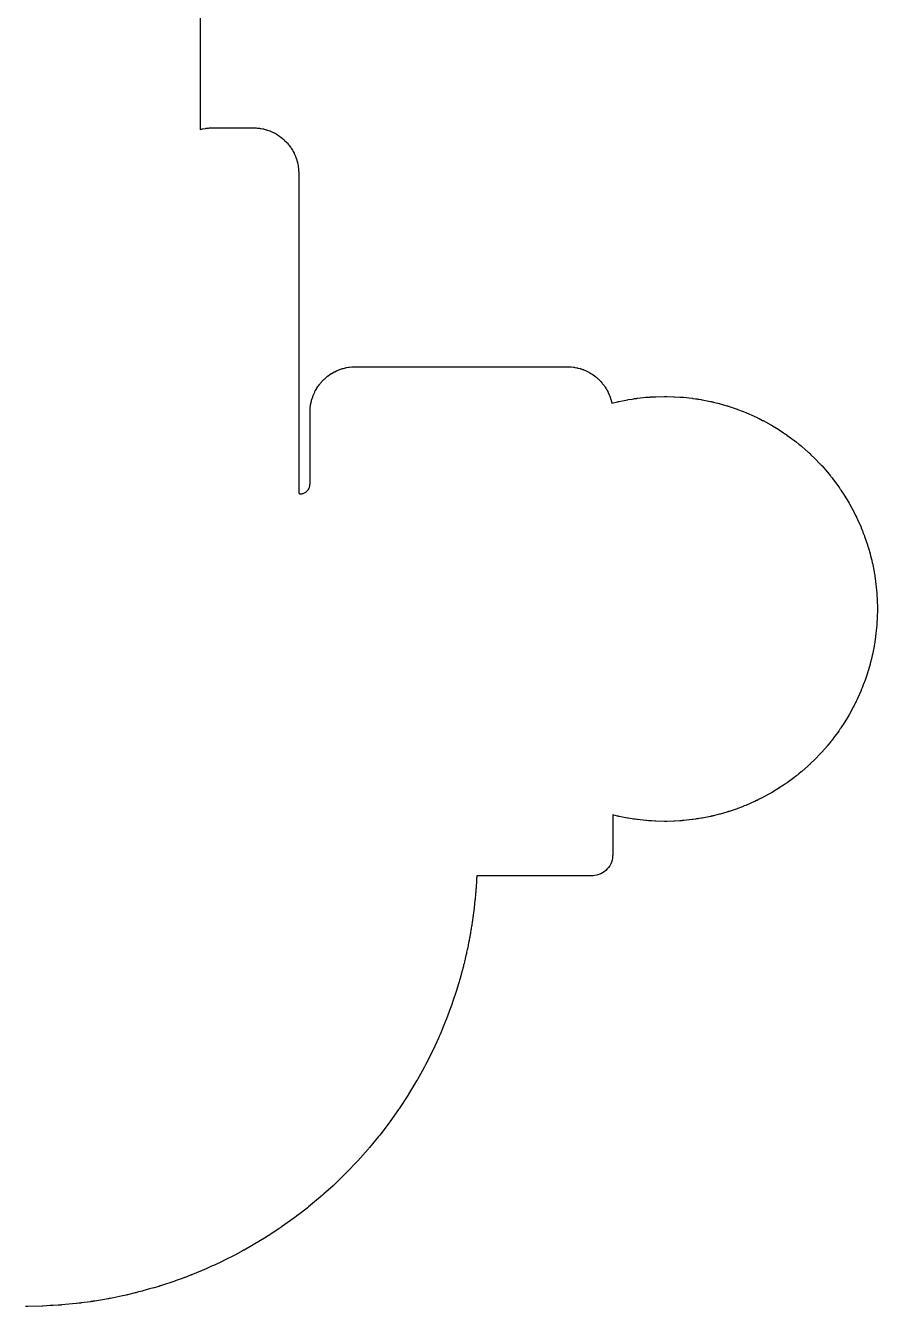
# Model space of a CAD drawing. Header units: metres. Extents: x -42 to 42, y -22 to 103.
# Drawn here: x 0 to 41.5, y -22 to 40.4 of the extents above; entities that cross this region are included whole.
import ezdxf

# ---------------------------------------------------------------- set-up
doc = ezdxf.new("R2010")
doc.units = ezdxf.units.M

msp = doc.modelspace()

# ---------------------------------------------------------------- linework, layer by layer
at = {"layer": 'CHANNEL'}
for p, q in [((8.51, 47.181), (8.51, 35.379)), ((8.51, 35.379), (8.58, 35.398)), ((8.58, 35.398), (8.608, 35.405)), ((8.608, 35.405), (8.636, 35.411)), ((8.636, 35.411), (8.742, 35.431)), ((8.742, 35.431), (8.771, 35.435)), ((8.771, 35.435), (8.799, 35.439)), ((8.799, 35.439), (8.912, 35.452)), ((8.912, 35.452), (8.962, 35.456)), ((8.962, 35.456), (9.012, 35.457)), ((9.012, 35.457), (9.108, 35.455)), ((9.108, 35.455), (11.091, 35.455)), ((11.091, 35.455), (11.188, 35.457)), ((11.188, 35.457), (11.238, 35.456)), ((11.238, 35.456), (11.288, 35.452)), ((11.288, 35.452), (11.401, 35.439)), ((11.401, 35.439), (11.429, 35.435)), ((11.429, 35.435), (11.458, 35.431)), ((11.458, 35.431), (11.564, 35.411)), ((11.564, 35.411), (11.592, 35.405)), ((11.592, 35.405), (11.62, 35.398)), ((11.62, 35.398), (11.724, 35.37)), ((11.724, 35.37), (11.751, 35.362)), ((11.751, 35.362), (11.779, 35.353)), ((11.779, 35.353), (11.88, 35.317)), ((11.88, 35.317), (11.907, 35.307)), ((11.907, 35.307), (11.934, 35.296)), ((11.934, 35.296), (12.033, 35.253)), ((12.033, 35.253), (12.059, 35.241)), ((12.059, 35.241), (12.085, 35.228)), ((12.085, 35.228), (12.18, 35.178)), ((12.18, 35.178), (12.205, 35.164)), ((12.205, 35.164), (12.23, 35.149)), ((12.23, 35.149), (12.321, 35.092)), ((12.321, 35.092), (12.345, 35.076)), ((12.345, 35.076), (12.369, 35.059)), ((12.369, 35.059), (12.455, 34.996)), ((12.455, 34.996), (12.478, 34.978)), ((12.478, 34.978), (12.5, 34.96)), ((12.5, 34.96), (12.582, 34.889)), ((12.582, 34.889), (12.603, 34.87)), ((12.603, 34.87), (12.624, 34.85)), ((12.624, 34.85), (12.7, 34.774)), ((12.7, 34.774), (12.72, 34.753)), ((12.72, 34.753), (12.739, 34.732)), ((12.739, 34.732), (12.81, 34.65)), ((12.81, 34.65), (12.828, 34.628)), ((12.828, 34.628), (12.846, 34.605)), ((12.846, 34.605), (12.909, 34.519)), ((12.909, 34.519), (12.926, 34.495)), ((12.926, 34.495), (12.942, 34.471)), ((12.942, 34.471), (13, 34.378)), ((13, 34.378), (13.025, 34.337)), ((13.025, 34.337), (13.042, 34.304)), ((13.042, 34.304), (13.083, 34.221)), ((13.083, 34.221), (13.091, 34.205)), ((13.091, 34.205), (13.103, 34.179)), ((13.103, 34.179), (13.146, 34.08)), ((13.146, 34.08), (13.157, 34.053)), ((13.157, 34.053), (13.167, 34.026)), ((13.167, 34.026), (13.203, 33.925)), ((13.203, 33.925), (13.212, 33.897)), ((13.212, 33.897), (13.22, 33.87)), ((13.22, 33.87), (13.248, 33.766)), ((13.248, 33.766), (13.255, 33.738)), ((13.255, 33.738), (13.261, 33.709)), ((13.261, 33.709), (13.281, 33.602)), ((13.281, 33.602), (13.289, 33.555)), ((13.289, 33.555), (13.295, 33.483)), ((13.295, 33.483), (13.296, 33.478)), ((13.296, 33.478), (13.302, 33.423)), ((13.302, 33.423), (13.305, 33.38)), ((13.305, 33.38), (13.306, 33.35)), ((13.306, 33.35), (13.308, 33.33)), ((13.308, 33.33), (13.31, 33.28)), ((13.31, 33.28), (13.31, 33.253)), ((13.31, 33.253), (13.31, 17.789)), ((15.49, 23.732), (15.587, 23.756)), ((15.587, 23.756), (15.613, 23.762)), ((15.613, 23.762), (15.64, 23.767)), ((15.64, 23.767), (15.738, 23.785)), ((15.738, 23.785), (15.764, 23.789)), ((15.764, 23.789), (15.791, 23.792)), ((15.791, 23.792), (15.898, 23.803)), ((15.898, 23.803), (15.951, 23.807)), ((15.951, 23.807), (16.003, 23.807)), ((16.003, 23.807), (16.086, 23.804)), ((16.086, 23.804), (26.404, 23.808)), ((26.404, 23.808), (26.417, 23.808)), ((26.417, 23.808), (26.432, 23.808)), ((26.432, 23.808), (26.536, 23.804)), ((26.536, 23.804), (26.565, 23.802)), ((26.565, 23.802), (26.594, 23.799)), ((26.594, 23.799), (26.701, 23.787)), ((26.701, 23.787), (26.729, 23.784)), ((26.729, 23.784), (26.758, 23.779)), ((26.758, 23.779), (26.863, 23.759)), ((26.863, 23.759), (26.892, 23.753)), ((26.892, 23.753), (26.92, 23.746)), ((26.92, 23.746), (27.022, 23.718)), ((14.454, 23.107), (14.53, 23.185)), ((14.53, 23.185), (14.553, 23.207)), ((14.553, 23.207), (14.577, 23.228)), ((14.577, 23.228), (14.671, 23.31)), ((14.671, 23.31), (14.693, 23.329)), ((14.693, 23.329), (14.716, 23.346)), ((14.716, 23.346), (14.786, 23.398)), ((14.786, 23.398), (14.804, 23.412)), ((14.804, 23.412), (14.824, 23.425)), ((14.824, 23.425), (14.897, 23.473)), ((14.897, 23.473), (14.917, 23.485)), ((14.917, 23.485), (14.938, 23.498)), ((14.938, 23.498), (15.017, 23.543)), ((15.017, 23.543), (15.039, 23.555)), ((15.039, 23.555), (15.062, 23.566)), ((15.062, 23.566), (15.152, 23.61)), ((15.152, 23.61), (15.176, 23.621)), ((15.176, 23.621), (15.201, 23.632)), ((15.201, 23.632), (15.293, 23.669)), ((15.293, 23.669), (15.318, 23.678)), ((15.318, 23.678), (15.344, 23.687)), ((15.344, 23.687), (15.439, 23.718)), ((15.439, 23.718), (15.464, 23.725)), ((15.464, 23.725), (15.49, 23.732)), ((27.022, 23.718), (27.046, 23.712)), ((27.046, 23.712), (27.07, 23.704)), ((27.07, 23.704), (27.146, 23.678)), ((27.146, 23.678), (27.17, 23.67)), ((27.17, 23.67), (27.193, 23.661)), ((27.193, 23.661), (27.292, 23.62)), ((27.292, 23.62), (27.319, 23.608)), ((27.319, 23.608), (27.345, 23.596)), ((27.345, 23.596), (27.44, 23.548)), ((27.44, 23.548), (27.465, 23.535)), ((27.465, 23.535), (27.49, 23.521)), ((27.49, 23.521), (27.58, 23.466)), ((27.58, 23.466), (27.608, 23.449)), ((27.608, 23.449), (27.635, 23.43)), ((27.635, 23.43), (27.746, 23.351)), ((27.746, 23.351), (27.769, 23.333)), ((27.769, 23.333), (27.792, 23.315)), ((27.792, 23.315), (27.855, 23.262)), ((27.855, 23.262), (27.877, 23.243)), ((27.877, 23.243), (27.898, 23.223)), ((27.898, 23.223), (27.993, 23.13)), ((27.993, 23.13), (28.013, 23.109)), ((28.013, 23.109), (28.032, 23.088)), ((14.038, 22.467), (14.088, 22.575)), ((14.088, 22.575), (14.101, 22.603)), ((14.101, 22.603), (14.115, 22.63)), ((14.115, 22.63), (14.169, 22.725)), ((14.169, 22.725), (14.182, 22.748)), ((14.182, 22.748), (14.196, 22.771)), ((14.196, 22.771), (14.244, 22.844)), ((14.244, 22.844), (14.256, 22.862)), ((14.256, 22.862), (14.27, 22.881)), ((14.27, 22.881), (14.319, 22.948)), ((14.319, 22.948), (14.334, 22.968)), ((14.334, 22.968), (14.35, 22.987)), ((14.35, 22.987), (14.416, 23.065)), ((14.416, 23.065), (14.434, 23.086)), ((14.434, 23.086), (14.454, 23.107)), ((28.032, 23.088), (28.086, 23.027)), ((28.086, 23.027), (28.105, 23.005)), ((28.105, 23.005), (28.122, 22.982)), ((28.122, 22.982), (28.204, 22.875)), ((28.204, 22.875), (28.223, 22.848)), ((28.223, 22.848), (28.241, 22.82)), ((28.241, 22.82), (28.299, 22.729)), ((28.299, 22.729), (28.312, 22.707)), ((28.312, 22.707), (28.325, 22.684)), ((28.325, 22.684), (28.367, 22.605)), ((28.367, 22.605), (28.38, 22.58)), ((28.38, 22.58), (28.393, 22.553)), ((28.393, 22.553), (28.444, 22.438)), ((13.875, 21.831), (13.881, 21.903)), ((13.881, 21.903), (13.889, 21.95)), ((13.889, 21.95), (13.911, 22.063)), ((13.911, 22.063), (13.917, 22.093)), ((13.917, 22.093), (13.925, 22.123)), ((13.925, 22.123), (13.938, 22.171)), ((13.938, 22.171), (13.94, 22.181)), ((13.94, 22.181), (13.96, 22.256)), ((13.96, 22.256), (13.974, 22.298)), ((13.974, 22.298), (14.014, 22.409)), ((14.014, 22.409), (14.025, 22.438)), ((14.025, 22.438), (14.038, 22.467)), ((28.444, 22.438), (28.456, 22.409)), ((28.456, 22.409), (28.467, 22.38)), ((28.467, 22.38), (28.503, 22.277)), ((28.503, 22.277), (28.512, 22.25)), ((28.512, 22.25), (28.52, 22.222)), ((28.52, 22.222), (28.548, 22.118)), ((28.548, 22.118), (28.555, 22.09)), ((28.555, 22.09), (28.561, 22.062)), ((28.561, 22.062), (28.566, 22.031)), ((28.566, 22.031), (28.841, 22.098)), ((28.841, 22.098), (28.862, 22.104)), ((28.862, 22.104), (28.881, 22.108)), ((28.881, 22.108), (28.901, 22.113)), ((28.901, 22.113), (28.906, 22.114)), ((28.906, 22.114), (28.923, 22.118)), ((28.923, 22.118), (29.334, 22.2)), ((29.334, 22.2), (29.349, 22.202)), ((29.349, 22.202), (29.366, 22.205)), ((29.366, 22.205), (29.562, 22.235)), ((29.562, 22.235), (29.621, 22.246)), ((29.621, 22.246), (29.649, 22.251)), ((29.649, 22.251), (29.678, 22.255)), ((29.678, 22.255), (29.707, 22.258)), ((29.707, 22.258), (29.781, 22.269)), ((29.781, 22.269), (29.796, 22.271)), ((29.796, 22.271), (29.813, 22.273)), ((29.813, 22.273), (30.23, 22.319)), ((30.23, 22.319), (30.245, 22.32)), ((30.245, 22.32), (30.262, 22.322)), ((30.262, 22.322), (30.352, 22.328)), ((30.352, 22.328), (30.39, 22.332)), ((30.39, 22.332), (30.418, 22.334)), ((30.418, 22.334), (30.447, 22.336)), ((30.447, 22.336), (30.504, 22.338)), ((30.504, 22.338), (30.681, 22.349)), ((30.681, 22.349), (30.696, 22.35)), ((30.696, 22.35), (30.713, 22.351)), ((30.713, 22.351), (31.133, 22.36)), ((31.133, 22.36), (31.148, 22.36)), ((31.148, 22.36), (31.165, 22.36)), ((31.165, 22.36), (31.17, 22.36)), ((31.17, 22.36), (31.19, 22.36)), ((31.19, 22.36), (31.219, 22.359)), ((31.219, 22.359), (31.255, 22.358)), ((31.255, 22.358), (31.585, 22.351)), ((31.585, 22.351), (31.6, 22.35)), ((31.6, 22.35), (31.617, 22.349)), ((31.617, 22.349), (31.878, 22.332)), ((31.878, 22.332), (31.934, 22.33)), ((31.934, 22.33), (31.962, 22.328)), ((31.962, 22.328), (31.991, 22.325)), ((31.991, 22.325), (32.002, 22.324)), ((32.002, 22.324), (32.037, 22.322)), ((32.037, 22.322), (32.051, 22.321)), ((32.051, 22.321), (32.068, 22.319)), ((32.068, 22.319), (32.486, 22.273)), ((32.486, 22.273), (32.501, 22.272)), ((32.501, 22.272), (32.517, 22.269)), ((32.517, 22.269), (32.651, 22.249)), ((32.651, 22.249), (32.702, 22.243)), ((32.702, 22.243), (32.73, 22.239)), ((32.73, 22.239), (32.758, 22.234)), ((32.758, 22.234), (32.806, 22.225)), ((32.806, 22.225), (32.932, 22.205)), ((32.932, 22.205), (32.947, 22.203)), ((32.947, 22.203), (32.964, 22.2)), ((32.964, 22.2), (33.376, 22.118)), ((33.376, 22.118), (33.391, 22.115)), ((33.391, 22.115), (33.407, 22.111)), ((33.407, 22.111), (33.446, 22.101)), ((33.446, 22.101), (33.462, 22.098)), ((33.462, 22.098), (33.489, 22.093)), ((33.489, 22.093), (33.517, 22.086)), ((33.517, 22.086), (33.571, 22.071)), ((33.571, 22.071), (33.815, 22.011)), ((33.815, 22.011), (33.83, 22.007)), ((33.83, 22.007), (33.846, 22.003)), ((33.846, 22.003), (34.177, 21.907)), ((34.177, 21.907), (34.207, 21.898)), ((34.207, 21.898), (34.235, 21.89)), ((34.235, 21.89), (34.249, 21.885)), ((34.249, 21.885), (34.264, 21.881)), ((34.264, 21.881), (34.28, 21.876)), ((34.28, 21.876), (34.677, 21.741)), ((13.86, 21.584), (13.861, 21.604)), ((13.86, 18.115), (13.86, 21.584)), ((13.861, 21.624), (13.864, 21.667)), ((13.861, 21.604), (13.861, 21.624)), ((13.864, 21.68), (13.865, 21.722)), ((13.864, 21.667), (13.864, 21.68)), ((13.865, 21.722), (13.868, 21.765)), ((13.868, 21.765), (13.874, 21.818)), ((13.874, 21.818), (13.875, 21.831)), ((34.677, 21.741), (34.692, 21.736)), ((34.692, 21.736), (34.708, 21.73)), ((34.708, 21.73), (34.88, 21.663)), ((34.88, 21.663), (34.937, 21.643)), ((34.937, 21.643), (34.963, 21.633)), ((34.963, 21.633), (34.99, 21.622)), ((34.99, 21.622), (35.021, 21.608)), ((35.021, 21.608), (35.099, 21.578)), ((35.099, 21.578), (35.113, 21.572)), ((35.113, 21.572), (35.129, 21.565)), ((35.129, 21.565), (35.513, 21.396)), ((35.513, 21.396), (35.527, 21.39)), ((35.527, 21.39), (35.542, 21.383)), ((35.542, 21.383), (35.614, 21.347)), ((35.614, 21.347), (35.645, 21.334)), ((35.645, 21.334), (35.671, 21.322)), ((35.671, 21.322), (35.697, 21.309)), ((35.697, 21.309), (35.748, 21.281)), ((35.748, 21.281), (35.919, 21.197)), ((35.919, 21.197), (35.932, 21.19)), ((35.932, 21.19), (35.947, 21.182)), ((35.947, 21.182), (36.315, 20.98)), ((36.315, 20.98), (36.329, 20.973)), ((36.329, 20.973), (36.342, 20.965)), ((36.342, 20.965), (36.353, 20.959)), ((36.353, 20.959), (36.378, 20.944)), ((36.378, 20.944), (36.4, 20.93)), ((36.4, 20.93), (36.702, 20.746)), ((36.702, 20.746), (36.715, 20.738)), ((36.715, 20.738), (36.729, 20.729)), ((36.729, 20.729), (36.933, 20.593)), ((36.933, 20.593), (36.983, 20.562)), ((36.983, 20.562), (37.007, 20.546)), ((37.007, 20.546), (37.03, 20.529)), ((37.03, 20.529), (37.043, 20.52)), ((37.043, 20.52), (37.079, 20.496)), ((37.079, 20.496), (37.091, 20.487)), ((37.091, 20.487), (37.105, 20.478)), ((37.105, 20.478), (37.443, 20.229)), ((37.443, 20.229), (37.455, 20.22)), ((37.455, 20.22), (37.469, 20.21)), ((37.469, 20.21), (37.566, 20.132)), ((37.566, 20.132), (37.605, 20.103)), ((37.605, 20.103), (37.627, 20.086)), ((37.627, 20.086), (37.65, 20.067)), ((37.65, 20.067), (37.688, 20.034)), ((37.688, 20.034), (37.796, 19.947)), ((37.796, 19.947), (37.808, 19.937)), ((37.808, 19.937), (37.821, 19.926)), ((37.821, 19.926), (38.137, 19.649)), ((38.137, 19.649), (38.148, 19.639)), ((38.148, 19.639), (38.16, 19.628)), ((38.16, 19.628), (38.183, 19.606)), ((38.183, 19.606), (38.192, 19.599)), ((38.192, 19.599), (38.212, 19.58)), ((38.212, 19.58), (38.233, 19.56)), ((38.233, 19.56), (38.271, 19.522)), ((38.271, 19.522), (38.464, 19.337)), ((38.464, 19.337), (38.474, 19.327)), ((38.474, 19.327), (38.486, 19.315)), ((38.486, 19.315), (38.71, 19.082)), ((38.71, 19.082), (38.738, 19.053)), ((38.738, 19.053), (38.758, 19.033)), ((38.758, 19.033), (38.772, 19.016)), ((38.772, 19.016), (38.778, 19.01)), ((38.778, 19.01), (38.787, 19)), ((38.787, 19), (38.799, 18.988)), ((38.799, 18.988), (39.075, 18.672)), ((13.858, 18.062), (13.86, 18.115)), ((39.075, 18.672), (39.085, 18.661)), ((39.085, 18.661), (39.096, 18.647)), ((39.096, 18.647), (39.204, 18.512)), ((39.204, 18.512), (39.242, 18.468)), ((39.242, 18.468), (39.261, 18.446)), ((39.261, 18.446), (39.278, 18.423)), ((39.278, 18.423), (39.3, 18.393)), ((39.3, 18.393), (39.359, 18.32)), ((39.359, 18.32), (39.368, 18.308)), ((39.368, 18.308), (39.378, 18.295)), ((39.378, 18.295), (39.627, 17.956)), ((13.31, 17.789), (13.312, 17.738)), ((13.312, 17.738), (13.315, 17.702)), ((13.315, 17.702), (13.321, 17.67)), ((13.321, 17.67), (13.322, 17.667)), ((13.322, 17.667), (13.329, 17.638)), ((13.329, 17.638), (13.331, 17.633)), ((13.331, 17.633), (13.333, 17.625)), ((13.333, 17.625), (13.34, 17.608)), ((13.34, 17.608), (13.346, 17.608)), ((13.346, 17.608), (13.349, 17.608)), ((13.349, 17.608), (13.381, 17.607)), ((13.381, 17.607), (13.385, 17.607)), ((13.385, 17.607), (13.417, 17.609)), ((13.417, 17.609), (13.419, 17.61)), ((13.419, 17.61), (13.454, 17.614)), ((13.454, 17.614), (13.489, 17.622)), ((13.489, 17.622), (13.525, 17.632)), ((13.525, 17.632), (13.558, 17.644)), ((13.558, 17.644), (13.559, 17.645)), ((13.559, 17.645), (13.589, 17.659)), ((13.589, 17.659), (13.592, 17.66)), ((13.592, 17.66), (13.621, 17.676)), ((13.621, 17.676), (13.623, 17.677)), ((13.623, 17.677), (13.624, 17.678)), ((13.624, 17.678), (13.651, 17.696)), ((13.651, 17.696), (13.656, 17.699)), ((13.656, 17.699), (13.679, 17.717)), ((13.679, 17.717), (13.685, 17.722)), ((13.685, 17.722), (13.705, 17.74)), ((13.705, 17.74), (13.711, 17.746)), ((13.711, 17.746), (13.726, 17.761)), ((13.726, 17.761), (13.74, 17.776)), ((13.74, 17.776), (13.747, 17.785)), ((13.747, 17.785), (13.767, 17.811)), ((13.767, 17.811), (13.799, 17.861)), ((13.799, 17.861), (13.813, 17.887)), ((13.813, 17.887), (13.827, 17.921)), ((13.827, 17.921), (13.838, 17.954)), ((13.838, 17.954), (13.839, 17.956)), ((13.839, 17.956), (13.847, 17.987)), ((13.847, 17.987), (13.848, 17.991)), ((13.848, 17.991), (13.85, 18)), ((13.85, 18), (13.858, 18.062)), ((39.627, 17.956), (39.635, 17.944)), ((39.635, 17.944), (39.645, 17.93)), ((39.645, 17.93), (39.685, 17.871)), ((39.685, 17.871), (39.702, 17.846)), ((39.702, 17.846), (39.719, 17.823)), ((39.719, 17.823), (39.734, 17.799)), ((39.734, 17.799), (39.766, 17.749)), ((39.766, 17.749), (39.878, 17.581)), ((39.878, 17.581), (39.887, 17.568)), ((39.887, 17.568), (39.896, 17.553)), ((39.896, 17.553), (40.113, 17.195)), ((40.113, 17.195), (40.12, 17.184)), ((40.12, 17.184), (40.124, 17.177)), ((40.124, 17.177), (40.129, 17.168)), ((40.129, 17.168), (40.143, 17.143)), ((40.143, 17.143), (40.15, 17.13)), ((40.15, 17.13), (40.332, 16.799)), ((40.332, 16.799), (40.339, 16.785)), ((40.339, 16.785), (40.346, 16.77)), ((40.346, 16.77), (40.448, 16.563)), ((40.448, 16.563), (40.476, 16.51)), ((40.476, 16.51), (40.489, 16.485)), ((40.489, 16.485), (40.501, 16.459)), ((40.501, 16.459), (40.509, 16.44)), ((40.509, 16.44), (40.532, 16.393)), ((40.532, 16.393), (40.539, 16.38)), ((40.539, 16.38), (40.546, 16.364)), ((40.546, 16.364), (40.715, 15.98)), ((40.715, 15.98), (40.721, 15.966)), ((40.721, 15.966), (40.727, 15.95)), ((40.727, 15.95), (40.768, 15.844)), ((40.768, 15.844), (40.787, 15.802)), ((40.787, 15.802), (40.797, 15.776)), ((40.797, 15.776), (40.807, 15.749)), ((40.807, 15.749), (40.825, 15.699)), ((40.825, 15.699), (40.879, 15.559)), ((40.879, 15.559), (40.885, 15.545)), ((40.885, 15.545), (40.89, 15.529)), ((40.89, 15.529), (41.025, 15.131)), ((41.025, 15.131), (41.03, 15.117)), ((41.03, 15.117), (41.035, 15.101)), ((41.035, 15.101), (41.041, 15.079)), ((41.041, 15.079), (41.044, 15.072)), ((41.044, 15.072), (41.052, 15.046)), ((41.052, 15.046), (41.06, 15.019)), ((41.06, 15.019), (41.073, 14.97)), ((41.073, 14.97), (41.153, 14.698)), ((41.153, 14.698), (41.157, 14.683)), ((41.157, 14.683), (41.161, 14.666)), ((41.161, 14.666), (41.179, 14.594)), ((41.179, 14.594), (41.233, 14.372)), ((41.233, 14.372), (41.245, 14.328)), ((41.245, 14.328), (41.252, 14.3)), ((41.252, 14.3), (41.258, 14.272)), ((41.258, 14.272), (41.258, 14.271)), ((41.258, 14.271), (41.261, 14.258)), ((41.261, 14.258), (41.264, 14.244)), ((41.264, 14.244), (41.268, 14.227)), ((41.268, 14.227), (41.35, 13.816)), ((41.35, 13.816), (41.352, 13.801)), ((41.352, 13.801), (41.355, 13.784)), ((41.355, 13.784), (41.38, 13.624)), ((41.38, 13.624), (41.39, 13.569)), ((41.39, 13.569), (41.395, 13.54)), ((41.395, 13.54), (41.399, 13.512)), ((41.399, 13.512), (41.403, 13.471)), ((41.403, 13.471), (41.419, 13.369)), ((41.419, 13.369), (41.421, 13.354)), ((41.421, 13.354), (41.423, 13.337)), ((41.423, 13.337), (41.469, 12.92)), ((41.469, 12.92), (41.47, 12.905)), ((41.47, 12.905), (41.472, 12.888)), ((41.472, 12.888), (41.476, 12.826)), ((41.476, 12.826), (41.479, 12.8)), ((41.479, 12.8), (41.481, 12.772)), ((41.481, 12.772), (41.483, 12.744)), ((41.483, 12.744), (41.485, 12.684)), ((41.485, 12.684), (41.499, 12.469)), ((41.499, 12.469), (41.5, 12.454)), ((41.5, 12.454), (41.501, 12.437)), ((41.501, 12.437), (41.51, 12.017)), ((41.51, 11.985), (41.501, 11.565)), ((41.51, 12.017), (41.51, 12.002)), ((41.51, 12.002), (41.51, 11.985)), ((41.483, 11.256), (41.481, 11.228)), ((41.485, 11.317), (41.483, 11.256)), ((41.499, 11.533), (41.485, 11.317)), ((41.5, 11.55), (41.499, 11.533)), ((41.501, 11.565), (41.5, 11.55)), ((41.419, 10.633), (41.403, 10.53)), ((41.422, 10.649), (41.419, 10.633)), ((41.423, 10.664), (41.422, 10.649)), ((41.469, 11.082), (41.423, 10.664)), ((41.471, 11.099), (41.469, 11.082)), ((41.472, 11.114), (41.471, 11.099)), ((41.476, 11.175), (41.472, 11.114)), ((41.479, 11.199), (41.476, 11.175)), ((41.481, 11.228), (41.479, 11.199)), ((41.35, 10.186), (41.268, 9.774)), ((41.353, 10.203), (41.35, 10.186)), ((41.355, 10.218), (41.353, 10.203)), ((41.38, 10.377), (41.355, 10.218)), ((41.39, 10.431), (41.38, 10.377)), ((41.395, 10.46), (41.39, 10.431)), ((41.399, 10.488), (41.395, 10.46)), ((41.403, 10.53), (41.399, 10.488)), ((41.233, 9.629), (41.161, 9.335)), ((41.245, 9.672), (41.233, 9.629)), ((41.252, 9.7), (41.245, 9.672)), ((41.257, 9.727), (41.252, 9.7)), ((41.258, 9.729), (41.257, 9.727)), ((41.261, 9.743), (41.258, 9.729)), ((41.265, 9.759), (41.261, 9.743)), ((41.268, 9.774), (41.265, 9.759)), ((41.026, 8.87), (40.891, 8.473)), ((41.031, 8.886), (41.026, 8.87)), ((41.035, 8.9), (41.031, 8.886)), ((41.042, 8.922), (41.035, 8.9)), ((41.043, 8.926), (41.042, 8.922)), ((41.052, 8.954), (41.043, 8.926)), ((41.06, 8.981), (41.052, 8.954)), ((41.073, 9.031), (41.06, 8.981)), ((41.153, 9.304), (41.073, 9.031)), ((41.157, 9.32), (41.153, 9.304)), ((41.161, 9.335), (41.157, 9.32)), ((40.769, 8.157), (40.728, 8.051)), ((40.786, 8.197), (40.769, 8.157)), ((40.797, 8.224), (40.786, 8.197)), ((40.807, 8.251), (40.797, 8.224)), ((40.825, 8.302), (40.807, 8.251)), ((40.88, 8.442), (40.825, 8.302)), ((40.886, 8.458), (40.88, 8.442)), ((40.891, 8.473), (40.886, 8.458)), ((40.489, 7.515), (40.476, 7.489)), ((40.501, 7.541), (40.489, 7.515)), ((40.51, 7.561), (40.501, 7.541)), ((40.533, 7.608), (40.51, 7.561)), ((40.54, 7.623), (40.533, 7.608)), ((40.546, 7.637), (40.54, 7.623)), ((40.715, 8.021), (40.546, 7.637)), ((40.722, 8.037), (40.715, 8.021)), ((40.728, 8.051), (40.722, 8.037)), ((40.15, 6.871), (40.143, 6.857)), ((40.332, 7.203), (40.15, 6.871)), ((40.34, 7.218), (40.332, 7.203)), ((40.347, 7.231), (40.34, 7.218)), ((40.449, 7.438), (40.347, 7.231)), ((40.476, 7.489), (40.449, 7.438)), ((39.766, 6.252), (39.734, 6.201)), ((39.879, 6.421), (39.766, 6.252)), ((39.888, 6.435), (39.879, 6.421)), ((39.896, 6.448), (39.888, 6.435)), ((40.114, 6.807), (39.896, 6.448)), ((40.123, 6.821), (40.114, 6.807)), ((40.125, 6.825), (40.123, 6.821)), ((40.133, 6.839), (40.125, 6.825)), ((40.143, 6.857), (40.133, 6.839)), ((39.36, 5.681), (39.301, 5.608)), ((39.37, 5.695), (39.36, 5.681)), ((39.379, 5.707), (39.37, 5.695)), ((39.628, 6.045), (39.379, 5.707)), ((39.637, 6.059), (39.628, 6.045)), ((39.646, 6.071), (39.637, 6.059)), ((39.685, 6.13), (39.646, 6.071)), ((39.702, 6.153), (39.685, 6.13)), ((39.719, 6.177), (39.702, 6.153)), ((39.734, 6.201), (39.719, 6.177)), ((38.789, 5.002), (38.778, 4.99)), ((38.799, 5.013), (38.789, 5.002)), ((39.076, 5.329), (38.799, 5.013)), ((39.087, 5.342), (39.076, 5.329)), ((39.097, 5.354), (39.087, 5.342)), ((39.205, 5.489), (39.097, 5.354)), ((39.242, 5.532), (39.205, 5.489)), ((39.261, 5.554), (39.242, 5.532)), ((39.278, 5.577), (39.261, 5.554)), ((39.301, 5.608), (39.278, 5.577)), ((38.161, 4.373), (38.15, 4.363)), ((38.184, 4.394), (38.161, 4.373)), ((38.191, 4.401), (38.184, 4.394)), ((38.212, 4.42), (38.191, 4.401)), ((38.233, 4.44), (38.212, 4.42)), ((38.272, 4.479), (38.233, 4.44)), ((38.465, 4.664), (38.272, 4.479)), ((38.477, 4.676), (38.465, 4.664)), ((38.487, 4.686), (38.477, 4.676)), ((38.71, 4.919), (38.487, 4.686)), ((38.738, 4.947), (38.71, 4.919)), ((38.758, 4.967), (38.738, 4.947)), ((38.773, 4.984), (38.758, 4.967)), ((38.778, 4.99), (38.773, 4.984)), ((37.445, 3.772), (37.106, 3.523)), ((37.458, 3.782), (37.445, 3.772)), ((37.47, 3.791), (37.458, 3.782)), ((37.567, 3.869), (37.47, 3.791)), ((37.605, 3.897), (37.567, 3.869)), ((37.627, 3.914), (37.605, 3.897)), ((37.649, 3.933), (37.627, 3.914)), ((37.689, 3.967), (37.649, 3.933)), ((37.797, 4.054), (37.689, 3.967)), ((37.811, 4.065), (37.797, 4.054)), ((37.822, 4.075), (37.811, 4.065)), ((38.138, 4.351), (37.822, 4.075)), ((38.15, 4.363), (38.138, 4.351)), ((36.703, 3.254), (36.401, 3.071)), ((36.718, 3.263), (36.703, 3.254)), ((36.731, 3.272), (36.718, 3.263)), ((36.934, 3.408), (36.731, 3.272)), ((36.983, 3.438), (36.934, 3.408)), ((37.007, 3.454), (36.983, 3.438)), ((37.029, 3.47), (37.007, 3.454)), ((37.043, 3.481), (37.029, 3.47)), ((37.08, 3.505), (37.043, 3.481)), ((37.094, 3.515), (37.08, 3.505)), ((37.106, 3.523), (37.094, 3.515)), ((35.514, 2.604), (35.13, 2.435)), ((35.53, 2.611), (35.514, 2.604)), ((35.543, 2.618), (35.53, 2.611)), ((35.616, 2.653), (35.543, 2.618)), ((35.645, 2.666), (35.616, 2.653)), ((35.671, 2.678), (35.645, 2.666)), ((35.696, 2.691), (35.671, 2.678)), ((35.749, 2.719), (35.696, 2.691)), ((35.92, 2.804), (35.749, 2.719)), ((35.935, 2.811), (35.92, 2.804)), ((35.949, 2.818), (35.935, 2.811)), ((36.317, 3.02), (35.949, 2.818)), ((36.331, 3.029), (36.317, 3.02)), ((36.336, 3.031), (36.331, 3.029)), ((36.361, 3.046), (36.336, 3.031)), ((36.378, 3.056), (36.361, 3.046)), ((36.401, 3.071), (36.378, 3.056)), ((28.842, 1.901), (28.61, 1.958)), ((28.61, 1.958), (28.61, -0.012)), ((28.861, 1.896), (28.842, 1.901)), ((28.889, 1.889), (28.861, 1.896)), ((28.9, 1.887), (28.889, 1.889)), ((28.909, 1.885), (28.9, 1.887)), ((28.924, 1.882), (28.909, 1.885)), ((29.336, 1.8), (28.924, 1.882)), ((33.377, 1.882), (32.966, 1.8)), ((33.394, 1.886), (33.377, 1.882)), ((33.408, 1.889), (33.394, 1.886)), ((33.447, 1.899), (33.408, 1.889)), ((33.461, 1.901), (33.447, 1.899)), ((33.489, 1.907), (33.461, 1.901)), ((33.517, 1.914), (33.489, 1.907)), ((33.572, 1.929), (33.517, 1.914)), ((33.816, 1.989), (33.572, 1.929)), ((33.833, 1.993), (33.816, 1.989)), ((33.848, 1.997), (33.833, 1.993)), ((34.178, 2.094), (33.848, 1.997)), ((34.207, 2.102), (34.178, 2.094)), ((34.235, 2.11), (34.207, 2.102)), ((34.249, 2.115), (34.235, 2.11)), ((34.251, 2.115), (34.249, 2.115)), ((34.267, 2.12), (34.251, 2.115)), ((34.281, 2.125), (34.267, 2.12)), ((34.679, 2.26), (34.281, 2.125)), ((34.695, 2.265), (34.679, 2.26)), ((34.709, 2.271), (34.695, 2.265)), ((34.882, 2.338), (34.709, 2.271)), ((34.936, 2.357), (34.882, 2.338)), ((34.963, 2.367), (34.936, 2.357)), ((34.99, 2.378), (34.963, 2.367)), ((35.022, 2.392), (34.99, 2.378)), ((35.1, 2.423), (35.022, 2.392)), ((35.116, 2.429), (35.1, 2.423)), ((35.13, 2.435), (35.116, 2.429)), ((29.353, 1.797), (29.336, 1.8)), ((29.368, 1.795), (29.353, 1.797)), ((29.563, 1.764), (29.368, 1.795)), ((29.621, 1.754), (29.563, 1.764)), ((29.649, 1.749), (29.621, 1.754)), ((29.677, 1.746), (29.649, 1.749)), ((29.709, 1.742), (29.677, 1.746)), ((29.783, 1.731), (29.709, 1.742)), ((29.799, 1.728), (29.783, 1.731)), ((29.814, 1.727), (29.799, 1.728)), ((30.232, 1.681), (29.814, 1.727)), ((30.249, 1.679), (30.232, 1.681)), ((30.264, 1.678), (30.249, 1.679)), ((30.354, 1.672), (30.264, 1.678)), ((30.389, 1.668), (30.354, 1.672)), ((30.418, 1.666), (30.389, 1.668)), ((30.446, 1.664), (30.418, 1.666)), ((30.505, 1.662), (30.446, 1.664)), ((30.683, 1.651), (30.505, 1.662)), ((30.7, 1.65), (30.683, 1.651)), ((30.715, 1.649), (30.7, 1.65)), ((31.135, 1.64), (30.715, 1.649)), ((31.152, 1.64), (31.135, 1.64)), ((31.165, 1.64), (31.152, 1.64)), ((31.17, 1.64), (31.165, 1.64)), ((31.19, 1.64), (31.17, 1.64)), ((31.219, 1.641), (31.19, 1.64)), ((31.256, 1.642), (31.219, 1.641)), ((31.587, 1.649), (31.256, 1.642)), ((31.604, 1.65), (31.587, 1.649)), ((31.619, 1.651), (31.604, 1.65)), ((31.879, 1.668), (31.619, 1.651)), ((31.934, 1.67), (31.879, 1.668)), ((31.962, 1.672), (31.934, 1.67)), ((31.99, 1.674), (31.962, 1.672)), ((32.003, 1.676), (31.99, 1.674)), ((32.038, 1.678), (32.003, 1.676)), ((32.055, 1.68), (32.038, 1.678)), ((32.07, 1.681), (32.055, 1.68)), ((32.487, 1.727), (32.07, 1.681)), ((32.504, 1.729), (32.487, 1.727)), ((32.519, 1.731), (32.504, 1.729)), ((32.652, 1.751), (32.519, 1.731)), ((32.701, 1.757), (32.652, 1.751)), ((32.73, 1.761), (32.701, 1.757)), ((32.758, 1.766), (32.73, 1.761)), ((32.807, 1.775), (32.758, 1.766)), ((32.934, 1.795), (32.807, 1.775)), ((32.951, 1.798), (32.934, 1.795)), ((32.966, 1.8), (32.951, 1.798)), ((28.412, -0.602), (28.349, -0.679)), ((28.467, -0.52), (28.412, -0.602)), ((28.514, -0.432), (28.467, -0.52)), ((28.552, -0.341), (28.514, -0.432)), ((28.581, -0.246), (28.552, -0.341)), ((28.6, -0.148), (28.581, -0.246)), ((28.609, -0.061), (28.6, -0.148)), ((28.61, -0.012), (28.609, -0.061)), ((21.98, -1.153), (21.971, -1.302)), ((21.981, -1.138), (21.98, -1.153)), ((21.983, -1.086), (21.981, -1.122)), ((21.981, -1.122), (21.981, -1.138)), ((21.987, -1.01), (21.983, -1.086)), ((27.612, -1.01), (21.987, -1.01)), ((27.661, -1.009), (27.612, -1.01)), ((27.748, -1), (27.661, -1.009)), ((27.846, -0.981), (27.748, -1)), ((27.941, -0.952), (27.846, -0.981)), ((28.032, -0.914), (27.941, -0.952)), ((28.12, -0.867), (28.032, -0.914)), ((28.202, -0.812), (28.12, -0.867)), ((28.279, -0.749), (28.202, -0.812)), ((28.349, -0.679), (28.279, -0.749)), ((21.931, -1.867), (21.928, -1.898)), ((21.935, -1.815), (21.931, -1.867)), ((21.939, -1.768), (21.935, -1.815)), ((21.941, -1.737), (21.939, -1.768)), ((21.942, -1.728), (21.941, -1.737)), ((21.945, -1.691), (21.942, -1.728)), ((21.947, -1.664), (21.945, -1.691)), ((21.948, -1.647), (21.947, -1.664)), ((21.949, -1.636), (21.948, -1.647)), ((21.95, -1.626), (21.949, -1.636)), ((21.954, -1.567), (21.95, -1.624)), ((21.95, -1.624), (21.95, -1.626)), ((21.957, -1.526), (21.954, -1.567)), ((21.958, -1.514), (21.957, -1.526)), ((21.959, -1.494), (21.958, -1.514)), ((21.961, -1.466), (21.959, -1.494)), ((21.967, -1.365), (21.961, -1.466)), ((21.97, -1.327), (21.967, -1.365)), ((21.971, -1.314), (21.97, -1.327)), ((21.971, -1.302), (21.971, -1.314)), ((21.873, -2.454), (21.867, -2.503)), ((21.875, -2.432), (21.873, -2.454)), ((21.878, -2.411), (21.875, -2.432)), ((21.879, -2.4), (21.878, -2.411)), ((21.88, -2.387), (21.879, -2.4)), ((21.882, -2.372), (21.88, -2.387)), ((21.884, -2.351), (21.882, -2.372)), ((21.899, -2.204), (21.884, -2.351)), ((21.901, -2.192), (21.899, -2.204)), ((21.903, -2.167), (21.901, -2.185)), ((21.901, -2.185), (21.901, -2.192)), ((21.913, -2.061), (21.903, -2.167)), ((21.919, -1.998), (21.913, -2.061)), ((21.92, -1.993), (21.919, -1.998)), ((21.921, -1.979), (21.92, -1.993)), ((21.923, -1.954), (21.921, -1.979)), ((21.924, -1.947), (21.923, -1.954)), ((21.928, -1.898), (21.924, -1.947)), ((21.794, -3.072), (21.784, -3.144)), ((21.8, -3.031), (21.794, -3.072)), ((21.802, -3.016), (21.8, -3.031)), ((21.805, -3), (21.802, -3.016)), ((21.806, -2.991), (21.805, -3)), ((21.807, -2.981), (21.806, -2.991)), ((21.811, -2.949), (21.807, -2.981)), ((21.814, -2.929), (21.811, -2.949)), ((21.818, -2.898), (21.814, -2.929)), ((21.826, -2.839), (21.818, -2.898)), ((21.828, -2.826), (21.826, -2.839)), ((21.829, -2.818), (21.828, -2.826)), ((21.83, -2.805), (21.829, -2.818)), ((21.832, -2.793), (21.83, -2.805)), ((21.837, -2.755), (21.832, -2.793)), ((21.844, -2.701), (21.837, -2.755)), ((21.847, -2.678), (21.844, -2.701)), ((21.849, -2.66), (21.847, -2.67)), ((21.847, -2.67), (21.847, -2.678)), ((21.852, -2.635), (21.849, -2.66)), ((21.854, -2.617), (21.852, -2.635)), ((21.856, -2.603), (21.854, -2.617)), ((21.857, -2.588), (21.856, -2.603)), ((21.861, -2.555), (21.857, -2.588)), ((21.867, -2.503), (21.861, -2.555)), ((21.697, -3.698), (21.687, -3.757)), ((21.699, -3.685), (21.697, -3.698)), ((21.701, -3.676), (21.699, -3.685)), ((21.703, -3.665), (21.701, -3.676)), ((21.705, -3.651), (21.703, -3.665)), ((21.708, -3.636), (21.705, -3.651)), ((21.71, -3.619), (21.708, -3.636)), ((21.721, -3.557), (21.71, -3.619)), ((21.732, -3.484), (21.721, -3.557)), ((21.736, -3.464), (21.732, -3.484)), ((21.738, -3.449), (21.736, -3.464)), ((21.741, -3.431), (21.738, -3.449)), ((21.742, -3.425), (21.741, -3.431)), ((21.743, -3.415), (21.742, -3.425)), ((21.751, -3.364), (21.743, -3.415)), ((21.76, -3.306), (21.751, -3.364)), ((21.762, -3.293), (21.76, -3.306)), ((21.764, -3.281), (21.762, -3.293)), ((21.768, -3.258), (21.764, -3.281)), ((21.77, -3.24), (21.768, -3.255)), ((21.768, -3.255), (21.768, -3.258)), ((21.773, -3.224), (21.77, -3.24)), ((21.775, -3.208), (21.773, -3.224)), ((21.777, -3.194), (21.775, -3.208)), ((21.779, -3.182), (21.777, -3.194)), ((21.781, -3.167), (21.779, -3.182)), ((21.784, -3.144), (21.781, -3.167)), ((21.588, -4.289), (21.57, -4.378)), ((21.597, -4.242), (21.588, -4.289)), ((21.601, -4.223), (21.597, -4.242)), ((21.605, -4.205), (21.601, -4.223)), ((21.609, -4.182), (21.605, -4.205)), ((21.613, -4.16), (21.609, -4.182)), ((21.62, -4.122), (21.613, -4.16)), ((21.633, -4.054), (21.62, -4.122)), ((21.634, -4.048), (21.633, -4.054)), ((21.636, -4.042), (21.634, -4.048)), ((21.637, -4.032), (21.636, -4.042)), ((21.641, -4.016), (21.637, -4.032)), ((21.65, -3.964), (21.641, -4.016)), ((21.657, -3.925), (21.65, -3.964)), ((21.661, -3.901), (21.657, -3.925)), ((21.667, -3.869), (21.661, -3.901)), ((21.671, -3.851), (21.667, -3.869)), ((21.673, -3.837), (21.671, -3.851)), ((21.676, -3.82), (21.673, -3.837)), ((21.687, -3.757), (21.676, -3.82)), ((21.436, -4.995), (21.429, -5.022)), ((21.442, -4.967), (21.436, -4.995)), ((21.451, -4.928), (21.442, -4.967)), ((21.454, -4.914), (21.451, -4.928)), ((21.457, -4.902), (21.454, -4.914)), ((21.458, -4.897), (21.457, -4.902)), ((21.459, -4.893), (21.458, -4.897)), ((21.46, -4.891), (21.459, -4.893)), ((21.463, -4.874), (21.46, -4.891)), ((21.465, -4.869), (21.463, -4.874)), ((21.47, -4.845), (21.465, -4.869)), ((21.479, -4.804), (21.47, -4.845)), ((21.483, -4.788), (21.479, -4.804)), ((21.487, -4.768), (21.483, -4.788)), ((21.491, -4.754), (21.487, -4.768)), ((21.494, -4.739), (21.491, -4.754)), ((21.508, -4.672), (21.494, -4.739)), ((21.523, -4.603), (21.508, -4.672)), ((21.524, -4.598), (21.523, -4.603)), ((21.527, -4.585), (21.524, -4.598)), ((21.531, -4.569), (21.527, -4.585)), ((21.545, -4.497), (21.531, -4.569)), ((21.561, -4.424), (21.545, -4.497)), ((21.564, -4.408), (21.561, -4.424)), ((21.567, -4.393), (21.564, -4.408)), ((21.568, -4.388), (21.567, -4.393)), ((21.569, -4.384), (21.568, -4.388)), ((21.57, -4.378), (21.569, -4.384)), ((21.283, -5.611), (21.278, -5.63)), ((21.285, -5.601), (21.283, -5.611)), ((21.288, -5.59), (21.285, -5.601)), ((21.301, -5.542), (21.288, -5.59)), ((21.305, -5.526), (21.301, -5.542)), ((21.311, -5.501), (21.305, -5.526)), ((21.315, -5.489), (21.311, -5.501)), ((21.317, -5.479), (21.315, -5.489)), ((21.32, -5.468), (21.317, -5.479)), ((21.333, -5.416), (21.32, -5.468)), ((21.347, -5.362), (21.333, -5.416)), ((21.352, -5.343), (21.347, -5.362)), ((21.353, -5.336), (21.352, -5.343)), ((21.367, -5.282), (21.353, -5.336)), ((21.381, -5.225), (21.367, -5.282)), ((21.384, -5.213), (21.381, -5.225)), ((21.387, -5.2), (21.384, -5.213)), ((21.39, -5.187), (21.387, -5.2)), ((21.393, -5.175), (21.39, -5.187)), ((21.401, -5.139), (21.393, -5.175)), ((21.416, -5.08), (21.401, -5.139)), ((21.419, -5.067), (21.416, -5.08)), ((21.422, -5.054), (21.419, -5.067)), ((21.429, -5.022), (21.422, -5.054)), ((21.109, -6.234), (21.105, -6.246)), ((21.114, -6.217), (21.109, -6.234)), ((21.118, -6.203), (21.114, -6.217)), ((21.121, -6.193), (21.118, -6.203)), ((21.125, -6.178), (21.121, -6.193)), ((21.129, -6.164), (21.125, -6.178)), ((21.138, -6.133), (21.129, -6.164)), ((21.144, -6.114), (21.138, -6.133)), ((21.147, -6.101), (21.144, -6.114)), ((21.151, -6.087), (21.147, -6.101)), ((21.156, -6.071), (21.151, -6.087)), ((21.162, -6.052), (21.156, -6.071)), ((21.171, -6.019), (21.162, -6.052)), ((21.173, -6.012), (21.171, -6.019)), ((21.176, -6.002), (21.173, -6.012)), ((21.181, -5.983), (21.176, -6.002)), ((21.186, -5.966), (21.181, -5.983)), ((21.19, -5.951), (21.186, -5.966)), ((21.195, -5.933), (21.19, -5.951)), ((21.197, -5.927), (21.195, -5.933)), ((21.201, -5.911), (21.197, -5.927)), ((21.205, -5.9), (21.201, -5.911)), ((21.211, -5.875), (21.205, -5.9)), ((21.218, -5.851), (21.211, -5.875)), ((21.221, -5.84), (21.218, -5.851)), ((21.224, -5.831), (21.221, -5.84)), ((21.229, -5.811), (21.224, -5.831)), ((21.234, -5.794), (21.229, -5.811)), ((21.238, -5.778), (21.234, -5.794)), ((21.241, -5.768), (21.238, -5.778)), ((21.245, -5.754), (21.241, -5.768)), ((21.249, -5.739), (21.245, -5.754)), ((21.253, -5.724), (21.249, -5.739)), ((21.255, -5.715), (21.253, -5.724)), ((21.258, -5.705), (21.255, -5.715)), ((21.264, -5.68), (21.258, -5.705)), ((21.272, -5.653), (21.264, -5.68)), ((21.274, -5.643), (21.272, -5.653)), ((21.278, -5.63), (21.274, -5.643)), ((21.008, -6.564), (20.793, -7.216)), ((21.011, -6.556), (21.008, -6.564)), ((21.013, -6.548), (21.011, -6.556)), ((21.015, -6.544), (21.013, -6.548)), ((21.017, -6.536), (21.015, -6.542)), ((21.015, -6.542), (21.015, -6.544)), ((21.02, -6.528), (21.017, -6.536)), ((21.021, -6.524), (21.02, -6.528)), ((21.024, -6.514), (21.021, -6.524)), ((21.025, -6.511), (21.024, -6.514)), ((21.026, -6.506), (21.025, -6.511)), ((21.03, -6.496), (21.026, -6.506)), ((21.033, -6.484), (21.03, -6.496)), ((21.034, -6.481), (21.033, -6.484)), ((21.035, -6.478), (21.034, -6.481)), ((21.041, -6.458), (21.035, -6.478)), ((21.044, -6.45), (21.041, -6.458)), ((21.046, -6.444), (21.044, -6.45)), ((21.047, -6.438), (21.046, -6.444)), ((21.051, -6.427), (21.047, -6.438)), ((21.056, -6.41), (21.051, -6.427)), ((21.058, -6.402), (21.056, -6.41)), ((21.063, -6.386), (21.058, -6.402)), ((21.066, -6.376), (21.063, -6.386)), ((21.07, -6.363), (21.066, -6.376)), ((21.073, -6.353), (21.07, -6.363)), ((21.074, -6.35), (21.073, -6.353)), ((21.075, -6.346), (21.074, -6.35)), ((21.078, -6.337), (21.075, -6.346)), ((21.082, -6.324), (21.078, -6.337)), ((21.087, -6.308), (21.082, -6.324)), ((21.09, -6.297), (21.087, -6.308)), ((21.094, -6.282), (21.09, -6.297)), ((21.101, -6.261), (21.094, -6.282)), ((21.104, -6.251), (21.101, -6.261)), ((21.105, -6.246), (21.104, -6.251)), ((20.71, -7.451), (20.508, -7.99)), ((20.715, -7.438), (20.71, -7.451)), ((20.719, -7.425), (20.715, -7.438)), ((20.747, -7.343), (20.719, -7.425)), ((20.785, -7.241), (20.747, -7.343)), ((20.789, -7.228), (20.785, -7.241)), ((20.793, -7.216), (20.789, -7.228)), ((20.484, -8.053), (20.195, -8.751)), ((20.488, -8.042), (20.484, -8.053)), ((20.49, -8.037), (20.488, -8.042)), ((20.499, -8.015), (20.49, -8.037)), ((20.505, -7.998), (20.499, -8.015)), ((20.508, -7.99), (20.505, -7.998)), ((20.119, -8.925), (19.855, -9.496)), ((20.125, -8.912), (20.119, -8.925)), ((20.13, -8.9), (20.125, -8.912)), ((20.154, -8.842), (20.13, -8.9)), ((20.184, -8.777), (20.154, -8.842)), ((20.19, -8.763), (20.184, -8.777)), ((20.195, -8.751), (20.19, -8.763)), ((19.825, -9.561), (19.484, -10.238)), ((19.83, -9.55), (19.825, -9.561)), ((19.832, -9.546), (19.83, -9.55)), ((19.843, -9.524), (19.832, -9.546)), ((19.851, -9.506), (19.843, -9.524)), ((19.855, -9.496), (19.851, -9.506)), ((19.423, -10.353), (19.093, -10.948)), ((19.43, -10.34), (19.423, -10.353)), ((19.436, -10.329), (19.43, -10.34)), ((19.452, -10.296), (19.436, -10.329)), ((19.471, -10.263), (19.452, -10.296)), ((19.478, -10.25), (19.471, -10.263)), ((19.484, -10.238), (19.478, -10.25)), ((19.055, -11.016), (18.663, -11.668)), ((19.062, -11.004), (19.055, -11.016)), ((19.064, -11.001), (19.062, -11.004)), ((19.077, -10.978), (19.064, -11.001)), ((19.086, -10.962), (19.077, -10.978)), ((19.093, -10.948), (19.086, -10.962)), ((18.626, -11.726), (18.224, -12.34)), ((18.634, -11.714), (18.626, -11.726)), ((18.64, -11.704), (18.634, -11.714)), ((18.644, -11.697), (18.64, -11.704)), ((18.648, -11.691), (18.644, -11.697)), ((18.656, -11.679), (18.648, -11.691)), ((18.663, -11.668), (18.656, -11.679)), ((18.179, -12.409), (17.748, -13.017)), ((18.187, -12.397), (18.179, -12.409)), ((18.189, -12.394), (18.187, -12.397)), ((18.204, -12.372), (18.189, -12.394)), ((18.214, -12.356), (18.204, -12.372)), ((18.224, -12.34), (18.214, -12.356)), ((17.721, -13.054), (17.255, -13.663)), ((17.729, -13.043), (17.721, -13.054)), ((17.732, -13.039), (17.729, -13.043)), ((17.743, -13.024), (17.732, -13.039)), ((17.748, -13.017), (17.743, -13.024)), ((17.201, -13.731), (16.764, -14.263)), ((17.21, -13.721), (17.201, -13.731)), ((17.212, -13.718), (17.21, -13.721)), ((17.229, -13.697), (17.212, -13.718)), ((17.241, -13.681), (17.229, -13.697)), ((17.255, -13.663), (17.241, -13.681)), ((16.694, -14.344), (16.187, -14.912)), ((16.703, -14.333), (16.694, -14.344)), ((16.712, -14.323), (16.703, -14.333)), ((16.731, -14.3), (16.712, -14.323)), ((16.746, -14.284), (16.731, -14.3)), ((16.755, -14.273), (16.746, -14.284)), ((16.764, -14.263), (16.755, -14.273)), ((16.128, -14.978), (15.692, -15.434)), ((16.137, -14.968), (16.128, -14.978)), ((16.139, -14.966), (16.137, -14.968)), ((16.158, -14.945), (16.139, -14.966)), ((16.171, -14.93), (16.158, -14.945)), ((16.187, -14.912), (16.171, -14.93)), ((15.573, -15.553), (15.029, -16.078)), ((15.584, -15.543), (15.573, -15.553)), ((15.593, -15.534), (15.584, -15.543)), ((15.638, -15.487), (15.593, -15.534)), ((15.672, -15.454), (15.638, -15.487)), ((15.682, -15.444), (15.672, -15.454)), ((15.692, -15.434), (15.682, -15.444)), ((14.964, -16.14), (14.538, -16.526)), ((14.974, -16.132), (14.964, -16.14)), ((14.975, -16.13), (14.974, -16.132)), ((14.997, -16.109), (14.975, -16.13)), ((15.012, -16.096), (14.997, -16.109)), ((15.029, -16.078), (15.012, -16.096)), ((14.366, -16.675), (13.788, -17.155)), ((14.377, -16.666), (14.366, -16.675)), ((14.386, -16.657), (14.377, -16.666)), ((14.464, -16.588), (14.386, -16.657)), ((14.517, -16.544), (14.464, -16.588)), ((14.528, -16.534), (14.517, -16.544)), ((14.538, -16.526), (14.528, -16.534)), ((13.717, -17.213), (13.308, -17.531)), ((13.727, -17.205), (13.717, -17.213)), ((13.734, -17.199), (13.727, -17.205)), ((13.746, -17.19), (13.734, -17.199)), ((13.768, -17.172), (13.746, -17.19)), ((13.788, -17.155), (13.768, -17.172)), ((13.077, -17.704), (12.469, -18.136)), ((13.089, -17.695), (13.077, -17.704)), ((13.099, -17.687), (13.089, -17.695)), ((13.215, -17.599), (13.099, -17.687)), ((13.286, -17.547), (13.215, -17.599)), ((13.298, -17.539), (13.286, -17.547)), ((13.308, -17.531), (13.298, -17.539)), ((11.715, -18.633), (11.081, -19.015)), ((11.728, -18.625), (11.715, -18.633)), ((11.739, -18.618), (11.728, -18.625)), ((11.899, -18.513), (11.739, -18.618)), ((11.986, -18.46), (11.899, -18.513)), ((11.999, -18.452), (11.986, -18.46)), ((12.01, -18.445), (11.999, -18.452)), ((12.393, -18.189), (12.01, -18.445)), ((12.403, -18.182), (12.393, -18.189)), ((12.412, -18.177), (12.403, -18.182)), ((12.424, -18.168), (12.412, -18.177)), ((12.448, -18.152), (12.424, -18.168)), ((12.469, -18.136), (12.448, -18.152)), ((10.523, -19.328), (10.312, -19.445)), ((10.624, -19.276), (10.523, -19.328)), ((10.637, -19.269), (10.624, -19.276)), ((10.648, -19.263), (10.637, -19.269)), ((11.001, -19.064), (10.648, -19.263)), ((11.01, -19.058), (11.001, -19.064)), ((11.019, -19.053), (11.01, -19.058)), ((11.033, -19.045), (11.019, -19.053)), ((11.019, -19.053), (11.019, -19.053)), ((11.058, -19.03), (11.033, -19.045)), ((11.081, -19.015), (11.058, -19.03)), ((9.232, -19.98), (9.22, -19.986)), ((9.546, -19.832), (9.232, -19.98)), ((9.556, -19.827), (9.546, -19.832)), ((9.564, -19.823), (9.556, -19.827)), ((9.565, -19.823), (9.564, -19.823)), ((9.58, -19.816), (9.565, -19.823)), ((9.606, -19.803), (9.58, -19.816)), ((9.632, -19.789), (9.606, -19.803)), ((10.288, -19.458), (9.632, -19.789)), ((10.301, -19.451), (10.288, -19.458)), ((10.312, -19.445), (10.301, -19.451)), ((7.741, -20.604), (7.627, -20.643)), ((7.755, -20.599), (7.741, -20.604)), ((7.767, -20.594), (7.755, -20.599)), ((8.038, -20.49), (7.767, -20.594)), ((8.048, -20.486), (8.038, -20.49)), ((8.056, -20.483), (8.048, -20.486)), ((8.058, -20.482), (8.056, -20.483)), ((8.074, -20.476), (8.058, -20.482)), ((8.101, -20.465), (8.074, -20.476)), ((8.128, -20.453), (8.101, -20.465)), ((8.803, -20.173), (8.128, -20.453)), ((8.816, -20.167), (8.803, -20.173)), ((8.828, -20.162), (8.816, -20.167)), ((9.096, -20.039), (8.828, -20.162)), ((9.206, -19.992), (9.096, -20.039)), ((9.22, -19.986), (9.206, -19.992)), ((6.04, -21.161), (5.719, -21.254)), ((6.244, -21.106), (6.04, -21.161)), ((6.254, -21.103), (6.244, -21.106)), ((6.263, -21.1), (6.254, -21.103)), ((6.486, -21.033), (6.263, -21.1)), ((6.495, -21.03), (6.486, -21.033)), ((6.503, -21.027), (6.495, -21.03)), ((6.505, -21.026), (6.503, -21.027)), ((6.523, -21.021), (6.505, -21.026)), ((6.55, -21.012), (6.523, -21.021)), ((6.579, -21.002), (6.55, -21.012)), ((7.268, -20.775), (6.579, -21.002)), ((7.282, -20.771), (7.268, -20.775)), ((7.294, -20.766), (7.282, -20.771)), ((7.627, -20.643), (7.294, -20.766)), ((2.596, -21.855), (2.482, -21.869)), ((2.674, -21.847), (2.596, -21.855)), ((2.688, -21.845), (2.674, -21.847)), ((2.7, -21.844), (2.688, -21.845)), ((3.157, -21.782), (2.7, -21.844)), ((3.169, -21.781), (3.157, -21.782)), ((3.179, -21.779), (3.169, -21.781)), ((3.213, -21.774), (3.179, -21.779)), ((3.272, -21.765), (3.213, -21.774)), ((3.283, -21.764), (3.272, -21.765)), ((3.294, -21.762), (3.283, -21.764)), ((3.301, -21.761), (3.294, -21.762)), ((3.32, -21.758), (3.301, -21.761)), ((3.348, -21.753), (3.32, -21.758)), ((3.374, -21.749), (3.348, -21.753)), ((4.015, -21.641), (3.374, -21.749)), ((4.027, -21.638), (4.015, -21.641)), ((4.038, -21.636), (4.027, -21.638)), ((4.065, -21.631), (4.038, -21.636)), ((4.085, -21.627), (4.065, -21.631)), ((4.1, -21.625), (4.085, -21.627)), ((4.112, -21.622), (4.1, -21.625)), ((4.288, -21.586), (4.112, -21.622)), ((4.713, -21.499), (4.288, -21.586)), ((4.725, -21.497), (4.713, -21.499)), ((4.735, -21.495), (4.725, -21.497)), ((4.823, -21.474), (4.735, -21.495)), ((4.884, -21.461), (4.823, -21.474)), ((4.895, -21.459), (4.884, -21.461)), ((4.9, -21.458), (4.895, -21.459)), ((4.944, -21.448), (4.9, -21.458)), ((4.962, -21.443), (4.944, -21.448)), ((4.97, -21.441), (4.962, -21.443)), ((5.34, -21.352), (4.97, -21.441)), ((5.352, -21.349), (5.34, -21.352)), ((5.363, -21.347), (5.352, -21.349)), ((5.507, -21.307), (5.363, -21.347)), ((5.693, -21.261), (5.507, -21.307)), ((5.707, -21.257), (5.693, -21.261)), ((5.719, -21.254), (5.707, -21.257)), ((0.007, -22.01), (-0.007, -22.01)), ((0.015, -22.01), (0.007, -22.01)), ((0.022, -22.01), (0.015, -22.01)), ((0.043, -22.01), (0.022, -22.01)), ((0.072, -22.01), (0.043, -22.01)), ((0.106, -22.008), (0.072, -22.01)), ((0.811, -21.995), (0.106, -22.008)), ((0.826, -21.995), (0.811, -21.995)), ((0.839, -21.994), (0.826, -21.995)), ((1.199, -21.974), (0.839, -21.994)), ((1.324, -21.97), (1.199, -21.974)), ((1.338, -21.969), (1.324, -21.97)), ((1.35, -21.969), (1.338, -21.969)), ((1.585, -21.953), (1.35, -21.969)), ((1.597, -21.952), (1.585, -21.953)), ((1.606, -21.951), (1.597, -21.952)), ((1.642, -21.949), (1.606, -21.951)), ((1.652, -21.948), (1.642, -21.949)), ((1.659, -21.947), (1.652, -21.948)), ((1.666, -21.947), (1.659, -21.947)), ((1.686, -21.945), (1.666, -21.947)), ((1.715, -21.943), (1.686, -21.945)), ((1.748, -21.939), (1.715, -21.943)), ((2.455, -21.873), (1.748, -21.939)), ((2.47, -21.871), (2.455, -21.873)), ((2.482, -21.869), (2.47, -21.871))]:
    msp.add_line(p, q, dxfattribs=at)

doc.saveas('drawing.dxf')
